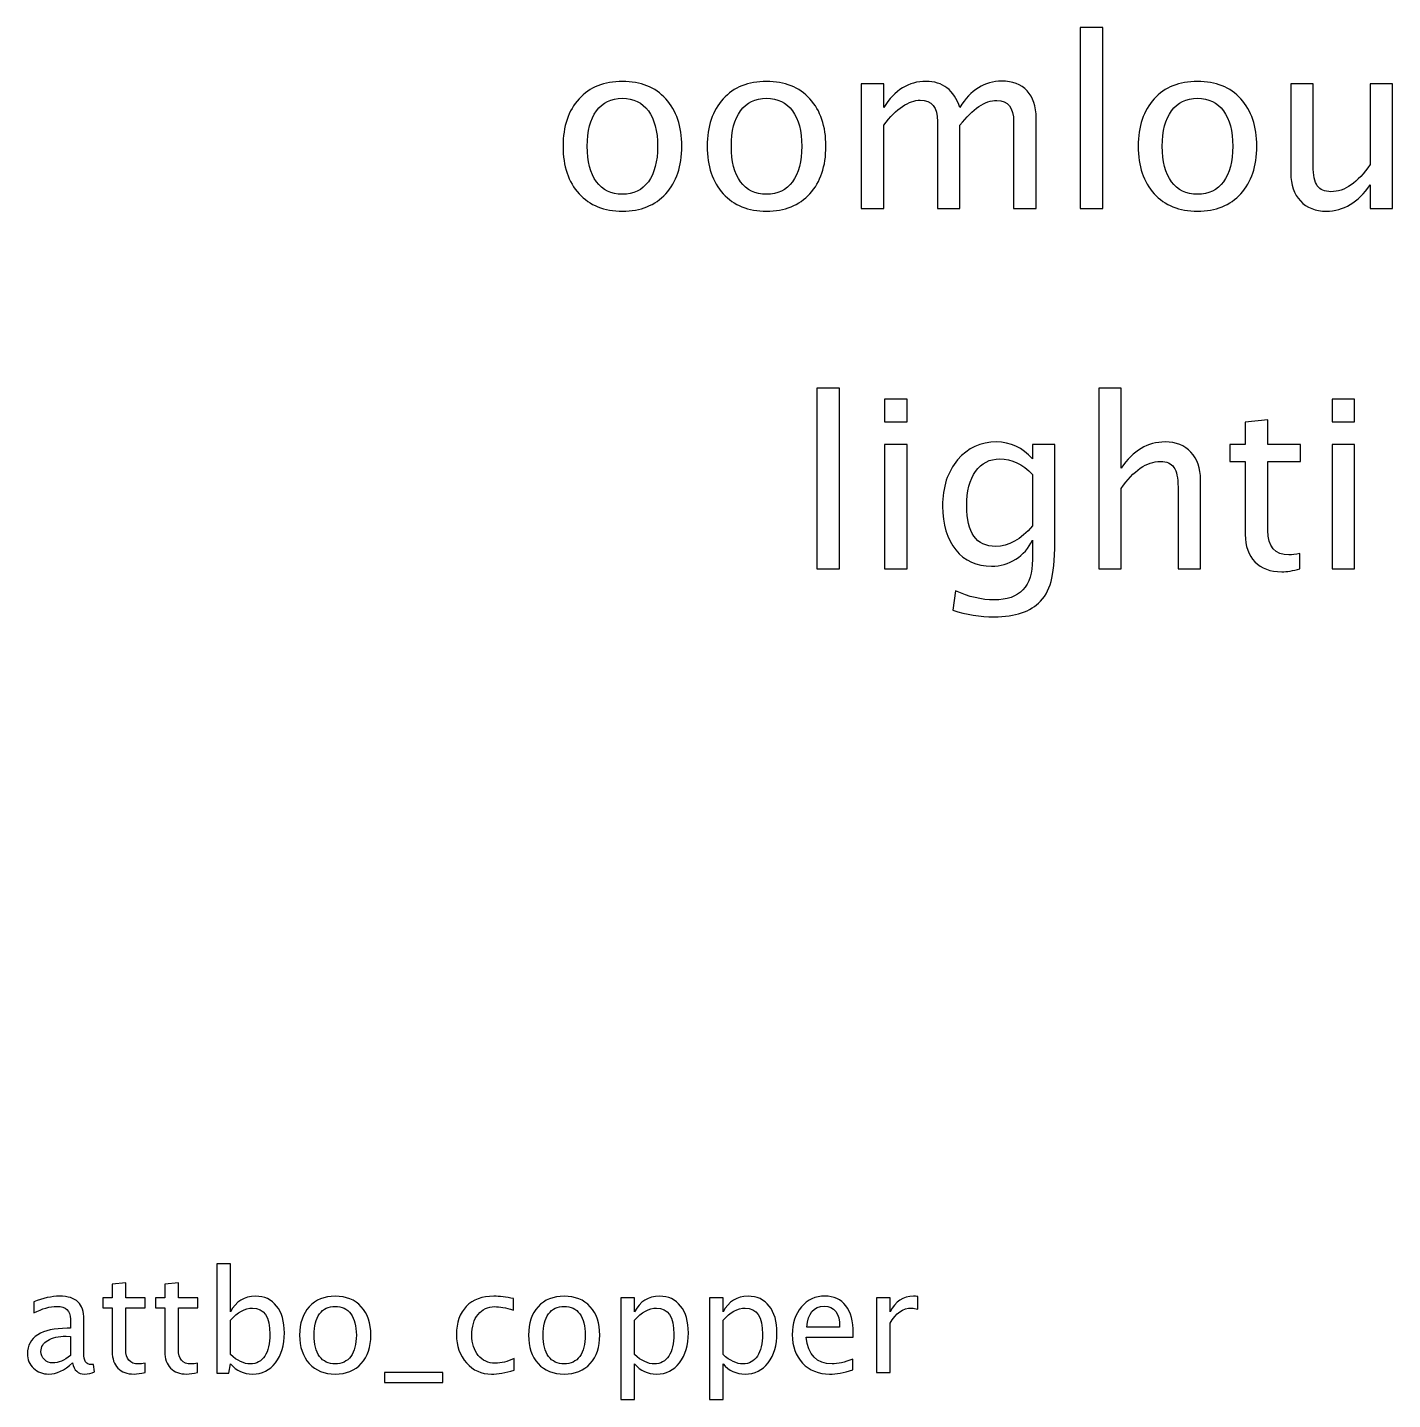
# Model space of a CAD drawing. Header units: centimetres. Extents: x -44 to 28.8, y -28.8 to 43.3.
# Drawn here: x -26.4 to -14.08, y 30.93 to 43.3 of the extents above; entities that cross this region are included whole.
import ezdxf

# ---------------------------------------------------------------- set-up
doc = ezdxf.new("R2010")
doc.units = ezdxf.units.CM
doc.header["$MEASUREMENT"] = 0
doc.layers.add('Layer 1', color=7, linetype='Continuous')

msp = doc.modelspace()

# ---------------------------------------------------------------- linework, layer by layer
at = {"layer": 'Layer 1'}
for points, knots in [([(-16.89965, 41.67044), (-16.89965, 41.67044), (-16.89965, 43.30239), (-16.89965, 43.30239), (-16.89965, 43.30239), (-16.89965, 43.30239), (-16.69645, 43.30239), (-16.69645, 43.30239), (-16.69645, 43.30239), (-16.69645, 43.30239), (-16.69645, 41.67044), (-16.69645, 41.67044), (-16.69645, 41.67044), (-16.69645, 41.67044), (-16.89965, 41.67044), (-16.89965, 41.67044)], [0, 0, 0, 0, 0.2, 0.2, 0.2, 0.2, 0.4, 0.4, 0.4, 0.4, 0.6, 0.6, 0.6, 0.6, 1, 1, 1, 1]), ([(-21.02997, 41.64504), (-21.19472, 41.64504), (-21.32525, 41.6976), (-21.4212, 41.80273), (-21.4212, 41.80273), (-21.51751, 41.90786), (-21.56549, 42.05074), (-21.56549, 42.231), (-21.56549, 42.231), (-21.56549, 42.41092), (-21.51751, 42.55344), (-21.4212, 42.65822), (-21.4212, 42.65822), (-21.32525, 42.76299), (-21.19472, 42.81556), (-21.02997, 42.81556), (-21.02997, 42.81556), (-20.86522, 42.81556), (-20.7347, 42.76299), (-20.63874, 42.65822), (-20.63874, 42.65822), (-20.54243, 42.55344), (-20.49445, 42.41092), (-20.49445, 42.231), (-20.49445, 42.231), (-20.49445, 42.05074), (-20.54243, 41.90786), (-20.63874, 41.80273), (-20.63874, 41.80273), (-20.7347, 41.6976), (-20.86522, 41.64504), (-21.02997, 41.64504)], [0, 0, 0, 0, 0.11111111, 0.11111111, 0.11111111, 0.11111111, 0.22222222, 0.22222222, 0.22222222, 0.22222222, 0.33333333, 0.33333333, 0.33333333, 0.33333333, 0.44444444, 0.44444444, 0.44444444, 0.44444444, 0.55555556, 0.55555556, 0.55555556, 0.55555556, 0.66666667, 0.66666667, 0.66666667, 0.66666667, 0.77777778, 0.77777778, 0.77777778, 0.77777778, 1, 1, 1, 1]), ([(-19.72963, 41.64504), (-19.89438, 41.64504), (-20.02491, 41.6976), (-20.12086, 41.80273), (-20.12086, 41.80273), (-20.21717, 41.90786), (-20.26515, 42.05074), (-20.26515, 42.231), (-20.26515, 42.231), (-20.26515, 42.41092), (-20.21717, 42.55344), (-20.12086, 42.65822), (-20.12086, 42.65822), (-20.02491, 42.76299), (-19.89438, 42.81556), (-19.72963, 42.81556), (-19.72963, 42.81556), (-19.56488, 42.81556), (-19.43436, 42.76299), (-19.3384, 42.65822), (-19.3384, 42.65822), (-19.24209, 42.55344), (-19.19411, 42.41092), (-19.19411, 42.231), (-19.19411, 42.231), (-19.19411, 42.05074), (-19.24209, 41.90786), (-19.3384, 41.80273), (-19.3384, 41.80273), (-19.43436, 41.6976), (-19.56488, 41.64504), (-19.72963, 41.64504)], [0, 0, 0, 0, 0.11111111, 0.11111111, 0.11111111, 0.11111111, 0.22222222, 0.22222222, 0.22222222, 0.22222222, 0.33333333, 0.33333333, 0.33333333, 0.33333333, 0.44444444, 0.44444444, 0.44444444, 0.44444444, 0.55555556, 0.55555556, 0.55555556, 0.55555556, 0.66666667, 0.66666667, 0.66666667, 0.66666667, 0.77777778, 0.77777778, 0.77777778, 0.77777778, 1, 1, 1, 1]), ([(-18.87591, 41.67044), (-18.87591, 41.67044), (-18.87591, 42.79228), (-18.87591, 42.79228), (-18.87591, 42.79228), (-18.87591, 42.79228), (-18.67271, 42.79228), (-18.67271, 42.79228), (-18.67271, 42.79228), (-18.67271, 42.79228), (-18.67271, 42.58026), (-18.67271, 42.58026), (-18.67271, 42.58026), (-18.57358, 42.73724), (-18.44658, 42.81556), (-18.291, 42.81556), (-18.291, 42.81556), (-18.14107, 42.81556), (-18.03912, 42.73724), (-17.98479, 42.58026), (-17.98479, 42.58026), (-17.88848, 42.73865), (-17.76289, 42.81768), (-17.60873, 42.81768), (-17.60873, 42.81768), (-17.5103, 42.81768), (-17.43375, 42.78875), (-17.37907, 42.73054), (-17.37907, 42.73054), (-17.32439, 42.67233), (-17.29687, 42.59084), (-17.29687, 42.48606), (-17.29687, 42.48606), (-17.29687, 42.48606), (-17.29687, 41.67044), (-17.29687, 41.67044), (-17.29687, 41.67044), (-17.29687, 41.67044), (-17.50007, 41.67044), (-17.50007, 41.67044), (-17.50007, 41.67044), (-17.50007, 41.67044), (-17.50007, 42.45255), (-17.50007, 42.45255), (-17.50007, 42.45255), (-17.50007, 42.58026), (-17.55087, 42.64411), (-17.65247, 42.64411), (-17.65247, 42.64411), (-17.75796, 42.64411), (-17.86873, 42.56967), (-17.98479, 42.42045), (-17.98479, 42.42045), (-17.98479, 42.42045), (-17.98479, 41.67044), (-17.98479, 41.67044), (-17.98479, 41.67044), (-17.98479, 41.67044), (-18.18799, 41.67044), (-18.18799, 41.67044), (-18.18799, 41.67044), (-18.18799, 41.67044), (-18.18799, 42.45326), (-18.18799, 42.45326), (-18.18799, 42.45326), (-18.18799, 42.58202), (-18.2395, 42.64622), (-18.34286, 42.64622), (-18.34286, 42.64622), (-18.44552, 42.64622), (-18.55559, 42.57144), (-18.67271, 42.42151), (-18.67271, 42.42151), (-18.67271, 42.42151), (-18.67271, 41.67044), (-18.67271, 41.67044), (-18.67271, 41.67044), (-18.67271, 41.67044), (-18.87591, 41.67044), (-18.87591, 41.67044)], [0, 0, 0, 0, 0.04761905, 0.04761905, 0.04761905, 0.04761905, 0.0952381, 0.0952381, 0.0952381, 0.0952381, 0.14285714, 0.14285714, 0.14285714, 0.14285714, 0.19047619, 0.19047619, 0.19047619, 0.19047619, 0.23809524, 0.23809524, 0.23809524, 0.23809524, 0.28571429, 0.28571429, 0.28571429, 0.28571429, 0.33333333, 0.33333333, 0.33333333, 0.33333333, 0.38095238, 0.38095238, 0.38095238, 0.38095238, 0.42857143, 0.42857143, 0.42857143, 0.42857143, 0.47619048, 0.47619048, 0.47619048, 0.47619048, 0.52380952, 0.52380952, 0.52380952, 0.52380952, 0.57142857, 0.57142857, 0.57142857, 0.57142857, 0.61904762, 0.61904762, 0.61904762, 0.61904762, 0.66666667, 0.66666667, 0.66666667, 0.66666667, 0.71428571, 0.71428571, 0.71428571, 0.71428571, 0.76190476, 0.76190476, 0.76190476, 0.76190476, 0.80952381, 0.80952381, 0.80952381, 0.80952381, 0.85714286, 0.85714286, 0.85714286, 0.85714286, 0.9047619, 0.9047619, 0.9047619, 0.9047619, 1, 1, 1, 1]), ([(-15.84131, 41.64504), (-16.00606, 41.64504), (-16.13659, 41.6976), (-16.23254, 41.80273), (-16.23254, 41.80273), (-16.32885, 41.90786), (-16.37683, 42.05074), (-16.37683, 42.231), (-16.37683, 42.231), (-16.37683, 42.41092), (-16.32885, 42.55344), (-16.23254, 42.65822), (-16.23254, 42.65822), (-16.13659, 42.76299), (-16.00606, 42.81556), (-15.84131, 42.81556), (-15.84131, 42.81556), (-15.67656, 42.81556), (-15.54604, 42.76299), (-15.45008, 42.65822), (-15.45008, 42.65822), (-15.35377, 42.55344), (-15.30579, 42.41092), (-15.30579, 42.231), (-15.30579, 42.231), (-15.30579, 42.05074), (-15.35377, 41.90786), (-15.45008, 41.80273), (-15.45008, 41.80273), (-15.54604, 41.6976), (-15.67656, 41.64504), (-15.84131, 41.64504)], [0, 0, 0, 0, 0.11111111, 0.11111111, 0.11111111, 0.11111111, 0.22222222, 0.22222222, 0.22222222, 0.22222222, 0.33333333, 0.33333333, 0.33333333, 0.33333333, 0.44444444, 0.44444444, 0.44444444, 0.44444444, 0.55555556, 0.55555556, 0.55555556, 0.55555556, 0.66666667, 0.66666667, 0.66666667, 0.66666667, 0.77777778, 0.77777778, 0.77777778, 0.77777778, 1, 1, 1, 1]), ([(-14.28486, 41.67044), (-14.28486, 41.67044), (-14.28486, 41.8814), (-14.28486, 41.8814), (-14.28486, 41.8814), (-14.39316, 41.72371), (-14.52474, 41.64504), (-14.67926, 41.64504), (-14.67926, 41.64504), (-14.77733, 41.64504), (-14.8553, 41.67573), (-14.91315, 41.73747), (-14.91315, 41.73747), (-14.97136, 41.7992), (-15.00029, 41.88211), (-15.00029, 41.98688), (-15.00029, 41.98688), (-15.00029, 41.98688), (-15.00029, 42.79228), (-15.00029, 42.79228), (-15.00029, 42.79228), (-15.00029, 42.79228), (-14.79709, 42.79228), (-14.79709, 42.79228), (-14.79709, 42.79228), (-14.79709, 42.79228), (-14.79709, 42.0532), (-14.79709, 42.0532), (-14.79709, 42.0532), (-14.79709, 41.96889), (-14.78474, 41.90927), (-14.7604, 41.87399), (-14.7604, 41.87399), (-14.73571, 41.83836), (-14.69478, 41.82072), (-14.63728, 41.82072), (-14.63728, 41.82072), (-14.5131, 41.82072), (-14.39527, 41.90222), (-14.28486, 42.06555), (-14.28486, 42.06555), (-14.28486, 42.06555), (-14.28486, 42.79228), (-14.28486, 42.79228), (-14.28486, 42.79228), (-14.28486, 42.79228), (-14.08165, 42.79228), (-14.08165, 42.79228), (-14.08165, 42.79228), (-14.08165, 42.79228), (-14.08165, 41.67044), (-14.08165, 41.67044), (-14.08165, 41.67044), (-14.08165, 41.67044), (-14.28486, 41.67044), (-14.28486, 41.67044)], [0, 0, 0, 0, 0.06666667, 0.06666667, 0.06666667, 0.06666667, 0.13333333, 0.13333333, 0.13333333, 0.13333333, 0.2, 0.2, 0.2, 0.2, 0.26666667, 0.26666667, 0.26666667, 0.26666667, 0.33333333, 0.33333333, 0.33333333, 0.33333333, 0.4, 0.4, 0.4, 0.4, 0.46666667, 0.46666667, 0.46666667, 0.46666667, 0.53333333, 0.53333333, 0.53333333, 0.53333333, 0.6, 0.6, 0.6, 0.6, 0.66666667, 0.66666667, 0.66666667, 0.66666667, 0.73333333, 0.73333333, 0.73333333, 0.73333333, 0.8, 0.8, 0.8, 0.8, 0.86666667, 0.86666667, 0.86666667, 0.86666667, 1, 1, 1, 1]), ([(-21.03033, 41.79744), (-20.92978, 41.79744), (-20.85147, 41.83519), (-20.79573, 41.91103), (-20.79573, 41.91103), (-20.74034, 41.98653), (-20.71247, 42.09342), (-20.71247, 42.231), (-20.71247, 42.231), (-20.71247, 42.36824), (-20.74034, 42.47477), (-20.79573, 42.55027), (-20.79573, 42.55027), (-20.85147, 42.62541), (-20.92978, 42.66316), (-21.03033, 42.66316), (-21.03033, 42.66316), (-21.13122, 42.66316), (-21.20954, 42.62541), (-21.26457, 42.55027), (-21.26457, 42.55027), (-21.31996, 42.47477), (-21.34747, 42.36824), (-21.34747, 42.231), (-21.34747, 42.231), (-21.34747, 42.09342), (-21.31996, 41.98653), (-21.26457, 41.91103), (-21.26457, 41.91103), (-21.20954, 41.83519), (-21.13122, 41.79744), (-21.03033, 41.79744)], [0, 0, 0, 0, 0.11111111, 0.11111111, 0.11111111, 0.11111111, 0.22222222, 0.22222222, 0.22222222, 0.22222222, 0.33333333, 0.33333333, 0.33333333, 0.33333333, 0.44444444, 0.44444444, 0.44444444, 0.44444444, 0.55555556, 0.55555556, 0.55555556, 0.55555556, 0.66666667, 0.66666667, 0.66666667, 0.66666667, 0.77777778, 0.77777778, 0.77777778, 0.77777778, 1, 1, 1, 1]), ([(-19.72999, 41.79744), (-19.62944, 41.79744), (-19.55113, 41.83519), (-19.49539, 41.91103), (-19.49539, 41.91103), (-19.44, 41.98653), (-19.41213, 42.09342), (-19.41213, 42.231), (-19.41213, 42.231), (-19.41213, 42.36824), (-19.44, 42.47477), (-19.49539, 42.55027), (-19.49539, 42.55027), (-19.55113, 42.62541), (-19.62944, 42.66316), (-19.72999, 42.66316), (-19.72999, 42.66316), (-19.83088, 42.66316), (-19.9092, 42.62541), (-19.96423, 42.55027), (-19.96423, 42.55027), (-20.01962, 42.47477), (-20.04713, 42.36824), (-20.04713, 42.231), (-20.04713, 42.231), (-20.04713, 42.09342), (-20.01962, 41.98653), (-19.96423, 41.91103), (-19.96423, 41.91103), (-19.9092, 41.83519), (-19.83088, 41.79744), (-19.72999, 41.79744)], [0, 0, 0, 0, 0.11111111, 0.11111111, 0.11111111, 0.11111111, 0.22222222, 0.22222222, 0.22222222, 0.22222222, 0.33333333, 0.33333333, 0.33333333, 0.33333333, 0.44444444, 0.44444444, 0.44444444, 0.44444444, 0.55555556, 0.55555556, 0.55555556, 0.55555556, 0.66666667, 0.66666667, 0.66666667, 0.66666667, 0.77777778, 0.77777778, 0.77777778, 0.77777778, 1, 1, 1, 1]), ([(-15.84167, 41.79744), (-15.74112, 41.79744), (-15.66281, 41.83519), (-15.60707, 41.91103), (-15.60707, 41.91103), (-15.55168, 41.98653), (-15.52381, 42.09342), (-15.52381, 42.231), (-15.52381, 42.231), (-15.52381, 42.36824), (-15.55168, 42.47477), (-15.60707, 42.55027), (-15.60707, 42.55027), (-15.66281, 42.62541), (-15.74112, 42.66316), (-15.84167, 42.66316), (-15.84167, 42.66316), (-15.94256, 42.66316), (-16.02088, 42.62541), (-16.07591, 42.55027), (-16.07591, 42.55027), (-16.1313, 42.47477), (-16.15881, 42.36824), (-16.15881, 42.231), (-16.15881, 42.231), (-16.15881, 42.09342), (-16.1313, 41.98653), (-16.07591, 41.91103), (-16.07591, 41.91103), (-16.02088, 41.83519), (-15.94256, 41.79744), (-15.84167, 41.79744)], [0, 0, 0, 0, 0.11111111, 0.11111111, 0.11111111, 0.11111111, 0.22222222, 0.22222222, 0.22222222, 0.22222222, 0.33333333, 0.33333333, 0.33333333, 0.33333333, 0.44444444, 0.44444444, 0.44444444, 0.44444444, 0.55555556, 0.55555556, 0.55555556, 0.55555556, 0.66666667, 0.66666667, 0.66666667, 0.66666667, 0.77777778, 0.77777778, 0.77777778, 0.77777778, 1, 1, 1, 1]), ([(-19.27595, 38.41783), (-19.27595, 38.41783), (-19.27595, 40.04978), (-19.27595, 40.04978), (-19.27595, 40.04978), (-19.27595, 40.04978), (-19.07275, 40.04978), (-19.07275, 40.04978), (-19.07275, 40.04978), (-19.07275, 40.04978), (-19.07275, 38.41783), (-19.07275, 38.41783), (-19.07275, 38.41783), (-19.07275, 38.41783), (-19.27595, 38.41783), (-19.27595, 38.41783)], [0, 0, 0, 0, 0.2, 0.2, 0.2, 0.2, 0.4, 0.4, 0.4, 0.4, 0.6, 0.6, 0.6, 0.6, 1, 1, 1, 1]), ([(-16.73277, 38.41783), (-16.73277, 38.41783), (-16.73277, 40.04978), (-16.73277, 40.04978), (-16.73277, 40.04978), (-16.73277, 40.04978), (-16.52957, 40.04978), (-16.52957, 40.04978), (-16.52957, 40.04978), (-16.52957, 40.04978), (-16.52957, 39.32765), (-16.52957, 39.32765), (-16.52957, 39.32765), (-16.42197, 39.48463), (-16.29003, 39.56295), (-16.1341, 39.56295), (-16.1341, 39.56295), (-16.03603, 39.56295), (-15.95807, 39.53226), (-15.90057, 39.47052), (-15.90057, 39.47052), (-15.84306, 39.40914), (-15.81413, 39.32623), (-15.81413, 39.22252), (-15.81413, 39.22252), (-15.81413, 39.22252), (-15.81413, 38.41783), (-15.81413, 38.41783), (-15.81413, 38.41783), (-15.81413, 38.41783), (-16.01734, 38.41783), (-16.01734, 38.41783), (-16.01734, 38.41783), (-16.01734, 38.41783), (-16.01734, 39.1562), (-16.01734, 39.1562), (-16.01734, 39.1562), (-16.01734, 39.23945), (-16.02968, 39.29872), (-16.05402, 39.334), (-16.05402, 39.334), (-16.07872, 39.36963), (-16.11929, 39.38726), (-16.17609, 39.38726), (-16.17609, 39.38726), (-16.30097, 39.38726), (-16.4188, 39.30577), (-16.52957, 39.14279), (-16.52957, 39.14279), (-16.52957, 39.14279), (-16.52957, 38.41783), (-16.52957, 38.41783), (-16.52957, 38.41783), (-16.52957, 38.41783), (-16.73277, 38.41783), (-16.73277, 38.41783)], [0, 0, 0, 0, 0.06666667, 0.06666667, 0.06666667, 0.06666667, 0.13333333, 0.13333333, 0.13333333, 0.13333333, 0.2, 0.2, 0.2, 0.2, 0.26666667, 0.26666667, 0.26666667, 0.26666667, 0.33333333, 0.33333333, 0.33333333, 0.33333333, 0.4, 0.4, 0.4, 0.4, 0.46666667, 0.46666667, 0.46666667, 0.46666667, 0.53333333, 0.53333333, 0.53333333, 0.53333333, 0.6, 0.6, 0.6, 0.6, 0.66666667, 0.66666667, 0.66666667, 0.66666667, 0.73333333, 0.73333333, 0.73333333, 0.73333333, 0.8, 0.8, 0.8, 0.8, 0.86666667, 0.86666667, 0.86666667, 0.86666667, 1, 1, 1, 1]), ([(-18.66423, 39.74498), (-18.66423, 39.74498), (-18.66423, 39.94818), (-18.66423, 39.94818), (-18.66423, 39.94818), (-18.66423, 39.94818), (-18.46103, 39.94818), (-18.46103, 39.94818), (-18.46103, 39.94818), (-18.46103, 39.94818), (-18.46103, 39.74498), (-18.46103, 39.74498), (-18.46103, 39.74498), (-18.46103, 39.74498), (-18.66423, 39.74498), (-18.66423, 39.74498)], [0, 0, 0, 0, 0.2, 0.2, 0.2, 0.2, 0.4, 0.4, 0.4, 0.4, 0.6, 0.6, 0.6, 0.6, 1, 1, 1, 1]), ([(-14.62739, 39.74498), (-14.62739, 39.74498), (-14.62739, 39.94818), (-14.62739, 39.94818), (-14.62739, 39.94818), (-14.62739, 39.94818), (-14.42419, 39.94818), (-14.42419, 39.94818), (-14.42419, 39.94818), (-14.42419, 39.94818), (-14.42419, 39.74498), (-14.42419, 39.74498), (-14.42419, 39.74498), (-14.42419, 39.74498), (-14.62739, 39.74498), (-14.62739, 39.74498)], [0, 0, 0, 0, 0.2, 0.2, 0.2, 0.2, 0.4, 0.4, 0.4, 0.4, 0.6, 0.6, 0.6, 0.6, 1, 1, 1, 1]), ([(-14.91737, 38.41818), (-14.98016, 38.4009), (-15.03484, 38.39243), (-15.08106, 38.39243), (-15.08106, 38.39243), (-15.18477, 38.39243), (-15.26556, 38.42206), (-15.32342, 38.48133), (-15.32342, 38.48133), (-15.38163, 38.5406), (-15.41055, 38.62279), (-15.41055, 38.72827), (-15.41055, 38.72827), (-15.41055, 38.72827), (-15.41055, 39.38726), (-15.41055, 39.38726), (-15.41055, 39.38726), (-15.41055, 39.38726), (-15.55096, 39.38726), (-15.55096, 39.38726), (-15.55096, 39.38726), (-15.55096, 39.38726), (-15.55096, 39.53967), (-15.55096, 39.53967), (-15.55096, 39.53967), (-15.55096, 39.53967), (-15.41055, 39.53967), (-15.41055, 39.53967), (-15.41055, 39.53967), (-15.41055, 39.53967), (-15.41055, 39.74251), (-15.41055, 39.74251), (-15.41055, 39.74251), (-15.41055, 39.74251), (-15.20735, 39.76192), (-15.20735, 39.76192), (-15.20735, 39.76192), (-15.20735, 39.76192), (-15.20735, 39.53967), (-15.20735, 39.53967), (-15.20735, 39.53967), (-15.20735, 39.53967), (-14.91314, 39.53967), (-14.91314, 39.53967), (-14.91314, 39.53967), (-14.91314, 39.53967), (-14.91314, 39.38726), (-14.91314, 39.38726), (-14.91314, 39.38726), (-14.91314, 39.38726), (-15.20735, 39.38726), (-15.20735, 39.38726), (-15.20735, 39.38726), (-15.20735, 39.38726), (-15.20735, 38.76496), (-15.20735, 38.76496), (-15.20735, 38.76496), (-15.20735, 38.61821), (-15.1435, 38.54483), (-15.01615, 38.54483), (-15.01615, 38.54483), (-14.98898, 38.54483), (-14.95617, 38.54942), (-14.91737, 38.55824), (-14.91737, 38.55824), (-14.91737, 38.55824), (-14.91737, 38.41818), (-14.91737, 38.41818)], [0, 0, 0, 0, 0.05555556, 0.05555556, 0.05555556, 0.05555556, 0.11111111, 0.11111111, 0.11111111, 0.11111111, 0.16666667, 0.16666667, 0.16666667, 0.16666667, 0.22222222, 0.22222222, 0.22222222, 0.22222222, 0.27777778, 0.27777778, 0.27777778, 0.27777778, 0.33333333, 0.33333333, 0.33333333, 0.33333333, 0.38888889, 0.38888889, 0.38888889, 0.38888889, 0.44444444, 0.44444444, 0.44444444, 0.44444444, 0.5, 0.5, 0.5, 0.5, 0.55555556, 0.55555556, 0.55555556, 0.55555556, 0.61111111, 0.61111111, 0.61111111, 0.61111111, 0.66666667, 0.66666667, 0.66666667, 0.66666667, 0.72222222, 0.72222222, 0.72222222, 0.72222222, 0.77777778, 0.77777778, 0.77777778, 0.77777778, 0.83333333, 0.83333333, 0.83333333, 0.83333333, 0.88888889, 0.88888889, 0.88888889, 0.88888889, 1, 1, 1, 1]), ([(-18.66423, 38.41783), (-18.66423, 38.41783), (-18.66423, 39.53967), (-18.66423, 39.53967), (-18.66423, 39.53967), (-18.66423, 39.53967), (-18.46103, 39.53967), (-18.46103, 39.53967), (-18.46103, 39.53967), (-18.46103, 39.53967), (-18.46103, 38.41783), (-18.46103, 38.41783), (-18.46103, 38.41783), (-18.46103, 38.41783), (-18.66423, 38.41783), (-18.66423, 38.41783)], [0, 0, 0, 0, 0.2, 0.2, 0.2, 0.2, 0.4, 0.4, 0.4, 0.4, 0.6, 0.6, 0.6, 0.6, 1, 1, 1, 1]), ([(-18.04828, 38.0453), (-18.04828, 38.0453), (-18.02429, 38.22098), (-18.02429, 38.22098), (-18.02429, 38.22098), (-17.90646, 38.16595), (-17.78969, 38.13843), (-17.67433, 38.13843), (-17.67433, 38.13843), (-17.44538, 38.13843), (-17.33073, 38.25979), (-17.33073, 38.50214), (-17.33073, 38.50214), (-17.33073, 38.50214), (-17.33073, 38.67853), (-17.33073, 38.67853), (-17.33073, 38.67853), (-17.366, 38.6041), (-17.4161, 38.54659), (-17.48136, 38.50532), (-17.48136, 38.50532), (-17.54663, 38.46404), (-17.6193, 38.44323), (-17.69938, 38.44323), (-17.69938, 38.44323), (-17.8352, 38.44323), (-17.9428, 38.49191), (-18.02217, 38.58928), (-18.02217, 38.58928), (-18.10155, 38.68665), (-18.14141, 38.81859), (-18.14141, 38.9851), (-18.14141, 38.9851), (-18.14141, 39.15549), (-18.09625, 39.29448), (-18.00594, 39.40208), (-18.00594, 39.40208), (-17.91528, 39.50933), (-17.79851, 39.56295), (-17.65493, 39.56295), (-17.65493, 39.56295), (-17.52934, 39.56295), (-17.42104, 39.51215), (-17.33073, 39.4102), (-17.33073, 39.4102), (-17.33073, 39.4102), (-17.33073, 39.53967), (-17.33073, 39.53967), (-17.33073, 39.53967), (-17.33073, 39.53967), (-17.12752, 39.53967), (-17.12752, 39.53967), (-17.12752, 39.53967), (-17.12752, 39.53967), (-17.12752, 38.72404), (-17.12752, 38.72404), (-17.12752, 38.72404), (-17.12752, 38.54871), (-17.1367, 38.41889), (-17.15504, 38.33457), (-17.15504, 38.33457), (-17.17303, 38.25026), (-17.20761, 38.18112), (-17.2577, 38.12749), (-17.2577, 38.12749), (-17.3466, 38.0333), (-17.48559, 37.98603), (-17.67433, 37.98603), (-17.67433, 37.98603), (-17.8038, 37.98603), (-17.92833, 38.00578), (-18.04828, 38.0453)], [0, 0, 0, 0, 0.05263158, 0.05263158, 0.05263158, 0.05263158, 0.10526316, 0.10526316, 0.10526316, 0.10526316, 0.15789474, 0.15789474, 0.15789474, 0.15789474, 0.21052632, 0.21052632, 0.21052632, 0.21052632, 0.26315789, 0.26315789, 0.26315789, 0.26315789, 0.31578947, 0.31578947, 0.31578947, 0.31578947, 0.36842105, 0.36842105, 0.36842105, 0.36842105, 0.42105263, 0.42105263, 0.42105263, 0.42105263, 0.47368421, 0.47368421, 0.47368421, 0.47368421, 0.52631579, 0.52631579, 0.52631579, 0.52631579, 0.57894737, 0.57894737, 0.57894737, 0.57894737, 0.63157895, 0.63157895, 0.63157895, 0.63157895, 0.68421053, 0.68421053, 0.68421053, 0.68421053, 0.73684211, 0.73684211, 0.73684211, 0.73684211, 0.78947368, 0.78947368, 0.78947368, 0.78947368, 0.84210526, 0.84210526, 0.84210526, 0.84210526, 0.89473684, 0.89473684, 0.89473684, 0.89473684, 1, 1, 1, 1]), ([(-14.62739, 38.41783), (-14.62739, 38.41783), (-14.62739, 39.53967), (-14.62739, 39.53967), (-14.62739, 39.53967), (-14.62739, 39.53967), (-14.42419, 39.53967), (-14.42419, 39.53967), (-14.42419, 39.53967), (-14.42419, 39.53967), (-14.42419, 38.41783), (-14.42419, 38.41783), (-14.42419, 38.41783), (-14.42419, 38.41783), (-14.62739, 38.41783), (-14.62739, 38.41783)], [0, 0, 0, 0, 0.2, 0.2, 0.2, 0.2, 0.4, 0.4, 0.4, 0.4, 0.6, 0.6, 0.6, 0.6, 1, 1, 1, 1]), ([(-17.33073, 38.80589), (-17.33073, 38.80589), (-17.33073, 39.2712), (-17.33073, 39.2712), (-17.33073, 39.2712), (-17.42033, 39.36398), (-17.51805, 39.41055), (-17.62353, 39.41055), (-17.62353, 39.41055), (-17.71737, 39.41055), (-17.79075, 39.37315), (-17.84366, 39.29801), (-17.84366, 39.29801), (-17.89693, 39.22322), (-17.92339, 39.11915), (-17.92339, 38.98651), (-17.92339, 38.98651), (-17.92339, 38.74274), (-17.83696, 38.62103), (-17.66375, 38.62103), (-17.66375, 38.62103), (-17.54592, 38.62103), (-17.43479, 38.68277), (-17.33073, 38.80589)], [0, 0, 0, 0, 0.14285714, 0.14285714, 0.14285714, 0.14285714, 0.28571429, 0.28571429, 0.28571429, 0.28571429, 0.42857143, 0.42857143, 0.42857143, 0.42857143, 0.57142857, 0.57142857, 0.57142857, 0.57142857, 0.71428571, 0.71428571, 0.71428571, 0.71428571, 1, 1, 1, 1]), ([(-24.68821, 31.16282), (-24.68821, 31.16282), (-24.68821, 32.14961), (-24.68821, 32.14961), (-24.68821, 32.14961), (-24.68821, 32.14961), (-24.56629, 32.14961), (-24.56629, 32.14961), (-24.56629, 32.14961), (-24.56629, 32.14961), (-24.56629, 31.71633), (-24.56629, 31.71633), (-24.56629, 31.71633), (-24.51634, 31.81052), (-24.44119, 31.85751), (-24.34108, 31.85751), (-24.34108, 31.85751), (-24.26001, 31.85751), (-24.1963, 31.82809), (-24.14973, 31.76903), (-24.14973, 31.76903), (-24.10316, 31.70998), (-24.07988, 31.62933), (-24.07988, 31.5271), (-24.07988, 31.5271), (-24.07988, 31.41576), (-24.10634, 31.3258), (-24.15904, 31.25765), (-24.15904, 31.25765), (-24.21175, 31.18928), (-24.28117, 31.1552), (-24.36711, 31.1552), (-24.36711, 31.1552), (-24.44691, 31.1552), (-24.51337, 31.18568), (-24.56629, 31.24685), (-24.56629, 31.24685), (-24.56629, 31.24685), (-24.58111, 31.16282), (-24.58111, 31.16282), (-24.58111, 31.16282), (-24.58111, 31.16282), (-24.68821, 31.16282), (-24.68821, 31.16282)], [0, 0, 0, 0, 0.08333333, 0.08333333, 0.08333333, 0.08333333, 0.16666667, 0.16666667, 0.16666667, 0.16666667, 0.25, 0.25, 0.25, 0.25, 0.33333333, 0.33333333, 0.33333333, 0.33333333, 0.41666667, 0.41666667, 0.41666667, 0.41666667, 0.5, 0.5, 0.5, 0.5, 0.58333333, 0.58333333, 0.58333333, 0.58333333, 0.66666667, 0.66666667, 0.66666667, 0.66666667, 0.75, 0.75, 0.75, 0.75, 0.83333333, 0.83333333, 0.83333333, 0.83333333, 1, 1, 1, 1]), ([(-25.33718, 31.17065), (-25.37486, 31.16028), (-25.40766, 31.1552), (-25.43539, 31.1552), (-25.43539, 31.1552), (-25.49762, 31.1552), (-25.54609, 31.17298), (-25.58081, 31.20854), (-25.58081, 31.20854), (-25.61573, 31.2441), (-25.63309, 31.29342), (-25.63309, 31.35671), (-25.63309, 31.35671), (-25.63309, 31.35671), (-25.63309, 31.7521), (-25.63309, 31.7521), (-25.63309, 31.7521), (-25.63309, 31.7521), (-25.71733, 31.7521), (-25.71733, 31.7521), (-25.71733, 31.7521), (-25.71733, 31.7521), (-25.71733, 31.84354), (-25.71733, 31.84354), (-25.71733, 31.84354), (-25.71733, 31.84354), (-25.63309, 31.84354), (-25.63309, 31.84354), (-25.63309, 31.84354), (-25.63309, 31.84354), (-25.63309, 31.96525), (-25.63309, 31.96525), (-25.63309, 31.96525), (-25.63309, 31.96525), (-25.51117, 31.97689), (-25.51117, 31.97689), (-25.51117, 31.97689), (-25.51117, 31.97689), (-25.51117, 31.84354), (-25.51117, 31.84354), (-25.51117, 31.84354), (-25.51117, 31.84354), (-25.33464, 31.84354), (-25.33464, 31.84354), (-25.33464, 31.84354), (-25.33464, 31.84354), (-25.33464, 31.7521), (-25.33464, 31.7521), (-25.33464, 31.7521), (-25.33464, 31.7521), (-25.51117, 31.7521), (-25.51117, 31.7521), (-25.51117, 31.7521), (-25.51117, 31.7521), (-25.51117, 31.37872), (-25.51117, 31.37872), (-25.51117, 31.37872), (-25.51117, 31.29067), (-25.47286, 31.24664), (-25.39645, 31.24664), (-25.39645, 31.24664), (-25.38015, 31.24664), (-25.36046, 31.24939), (-25.33718, 31.25468), (-25.33718, 31.25468), (-25.33718, 31.25468), (-25.33718, 31.17065), (-25.33718, 31.17065)], [0, 0, 0, 0, 0.05555556, 0.05555556, 0.05555556, 0.05555556, 0.11111111, 0.11111111, 0.11111111, 0.11111111, 0.16666667, 0.16666667, 0.16666667, 0.16666667, 0.22222222, 0.22222222, 0.22222222, 0.22222222, 0.27777778, 0.27777778, 0.27777778, 0.27777778, 0.33333333, 0.33333333, 0.33333333, 0.33333333, 0.38888889, 0.38888889, 0.38888889, 0.38888889, 0.44444444, 0.44444444, 0.44444444, 0.44444444, 0.5, 0.5, 0.5, 0.5, 0.55555556, 0.55555556, 0.55555556, 0.55555556, 0.61111111, 0.61111111, 0.61111111, 0.61111111, 0.66666667, 0.66666667, 0.66666667, 0.66666667, 0.72222222, 0.72222222, 0.72222222, 0.72222222, 0.77777778, 0.77777778, 0.77777778, 0.77777778, 0.83333333, 0.83333333, 0.83333333, 0.83333333, 0.88888889, 0.88888889, 0.88888889, 0.88888889, 1, 1, 1, 1]), ([(-24.8622, 31.17065), (-24.89988, 31.16028), (-24.93268, 31.1552), (-24.96041, 31.1552), (-24.96041, 31.1552), (-25.02264, 31.1552), (-25.07111, 31.17298), (-25.10583, 31.20854), (-25.10583, 31.20854), (-25.14075, 31.2441), (-25.15811, 31.29342), (-25.15811, 31.35671), (-25.15811, 31.35671), (-25.15811, 31.35671), (-25.15811, 31.7521), (-25.15811, 31.7521), (-25.15811, 31.7521), (-25.15811, 31.7521), (-25.24235, 31.7521), (-25.24235, 31.7521), (-25.24235, 31.7521), (-25.24235, 31.7521), (-25.24235, 31.84354), (-25.24235, 31.84354), (-25.24235, 31.84354), (-25.24235, 31.84354), (-25.15811, 31.84354), (-25.15811, 31.84354), (-25.15811, 31.84354), (-25.15811, 31.84354), (-25.15811, 31.96525), (-25.15811, 31.96525), (-25.15811, 31.96525), (-25.15811, 31.96525), (-25.03619, 31.97689), (-25.03619, 31.97689), (-25.03619, 31.97689), (-25.03619, 31.97689), (-25.03619, 31.84354), (-25.03619, 31.84354), (-25.03619, 31.84354), (-25.03619, 31.84354), (-24.85966, 31.84354), (-24.85966, 31.84354), (-24.85966, 31.84354), (-24.85966, 31.84354), (-24.85966, 31.7521), (-24.85966, 31.7521), (-24.85966, 31.7521), (-24.85966, 31.7521), (-25.03619, 31.7521), (-25.03619, 31.7521), (-25.03619, 31.7521), (-25.03619, 31.7521), (-25.03619, 31.37872), (-25.03619, 31.37872), (-25.03619, 31.37872), (-25.03619, 31.29067), (-24.99788, 31.24664), (-24.92147, 31.24664), (-24.92147, 31.24664), (-24.90517, 31.24664), (-24.88548, 31.24939), (-24.8622, 31.25468), (-24.8622, 31.25468), (-24.8622, 31.25468), (-24.8622, 31.17065), (-24.8622, 31.17065)], [0, 0, 0, 0, 0.05555556, 0.05555556, 0.05555556, 0.05555556, 0.11111111, 0.11111111, 0.11111111, 0.11111111, 0.16666667, 0.16666667, 0.16666667, 0.16666667, 0.22222222, 0.22222222, 0.22222222, 0.22222222, 0.27777778, 0.27777778, 0.27777778, 0.27777778, 0.33333333, 0.33333333, 0.33333333, 0.33333333, 0.38888889, 0.38888889, 0.38888889, 0.38888889, 0.44444444, 0.44444444, 0.44444444, 0.44444444, 0.5, 0.5, 0.5, 0.5, 0.55555556, 0.55555556, 0.55555556, 0.55555556, 0.61111111, 0.61111111, 0.61111111, 0.61111111, 0.66666667, 0.66666667, 0.66666667, 0.66666667, 0.72222222, 0.72222222, 0.72222222, 0.72222222, 0.77777778, 0.77777778, 0.77777778, 0.77777778, 0.83333333, 0.83333333, 0.83333333, 0.83333333, 0.88888889, 0.88888889, 0.88888889, 0.88888889, 1, 1, 1, 1]), ([(-25.9925, 31.25617), (-26.06573, 31.18886), (-26.13622, 31.1552), (-26.20395, 31.1552), (-26.20395, 31.1552), (-26.25962, 31.1552), (-26.30598, 31.17256), (-26.34259, 31.20748), (-26.34259, 31.20748), (-26.37942, 31.24241), (-26.39784, 31.28643), (-26.39784, 31.33956), (-26.39784, 31.33956), (-26.39784, 31.41301), (-26.36694, 31.46953), (-26.30513, 31.5089), (-26.30513, 31.5089), (-26.24332, 31.54827), (-26.15463, 31.56795), (-26.03906, 31.56795), (-26.03906, 31.56795), (-26.03906, 31.56795), (-26.01049, 31.56795), (-26.01049, 31.56795), (-26.01049, 31.56795), (-26.01049, 31.56795), (-26.01049, 31.64902), (-26.01049, 31.64902), (-26.01049, 31.64902), (-26.01049, 31.72712), (-26.05113, 31.76607), (-26.13262, 31.76607), (-26.13262, 31.76607), (-26.1957, 31.76607), (-26.2647, 31.74617), (-26.33942, 31.70638), (-26.33942, 31.70638), (-26.33942, 31.70638), (-26.33942, 31.80671), (-26.33942, 31.80671), (-26.33942, 31.80671), (-26.25729, 31.84058), (-26.17982, 31.85751), (-26.10722, 31.85751), (-26.10722, 31.85751), (-26.0325, 31.85751), (-25.97726, 31.84058), (-25.94191, 31.8065), (-25.94191, 31.8065), (-25.90635, 31.77242), (-25.88857, 31.71993), (-25.88857, 31.64902), (-25.88857, 31.64902), (-25.88857, 31.64902), (-25.88857, 31.34485), (-25.88857, 31.34485), (-25.88857, 31.34485), (-25.88857, 31.27522), (-25.86719, 31.24029), (-25.82422, 31.24029), (-25.82422, 31.24029), (-25.81893, 31.24029), (-25.8111, 31.24114), (-25.80073, 31.24283), (-25.80073, 31.24283), (-25.80073, 31.24283), (-25.79205, 31.1751), (-25.79205, 31.1751), (-25.79205, 31.1751), (-25.81978, 31.16176), (-25.85026, 31.1552), (-25.8837, 31.1552), (-25.8837, 31.1552), (-25.94064, 31.1552), (-25.97683, 31.18886), (-25.9925, 31.25617)], [0, 0, 0, 0, 0.05, 0.05, 0.05, 0.05, 0.1, 0.1, 0.1, 0.1, 0.15, 0.15, 0.15, 0.15, 0.2, 0.2, 0.2, 0.2, 0.25, 0.25, 0.25, 0.25, 0.3, 0.3, 0.3, 0.3, 0.35, 0.35, 0.35, 0.35, 0.4, 0.4, 0.4, 0.4, 0.45, 0.45, 0.45, 0.45, 0.5, 0.5, 0.5, 0.5, 0.55, 0.55, 0.55, 0.55, 0.6, 0.6, 0.6, 0.6, 0.65, 0.65, 0.65, 0.65, 0.7, 0.7, 0.7, 0.7, 0.75, 0.75, 0.75, 0.75, 0.8, 0.8, 0.8, 0.8, 0.85, 0.85, 0.85, 0.85, 0.9, 0.9, 0.9, 0.9, 1, 1, 1, 1]), ([(-23.62099, 31.1552), (-23.71984, 31.1552), (-23.79815, 31.18674), (-23.85573, 31.24982), (-23.85573, 31.24982), (-23.91351, 31.31289), (-23.9423, 31.39862), (-23.9423, 31.50678), (-23.9423, 31.50678), (-23.9423, 31.61473), (-23.91351, 31.70024), (-23.85573, 31.76311), (-23.85573, 31.76311), (-23.79815, 31.82597), (-23.71984, 31.85751), (-23.62099, 31.85751), (-23.62099, 31.85751), (-23.52214, 31.85751), (-23.44382, 31.82597), (-23.38625, 31.76311), (-23.38625, 31.76311), (-23.32847, 31.70024), (-23.29968, 31.61473), (-23.29968, 31.50678), (-23.29968, 31.50678), (-23.29968, 31.39862), (-23.32847, 31.31289), (-23.38625, 31.24982), (-23.38625, 31.24982), (-23.44382, 31.18674), (-23.52214, 31.1552), (-23.62099, 31.1552)], [0, 0, 0, 0, 0.11111111, 0.11111111, 0.11111111, 0.11111111, 0.22222222, 0.22222222, 0.22222222, 0.22222222, 0.33333333, 0.33333333, 0.33333333, 0.33333333, 0.44444444, 0.44444444, 0.44444444, 0.44444444, 0.55555556, 0.55555556, 0.55555556, 0.55555556, 0.66666667, 0.66666667, 0.66666667, 0.66666667, 0.77777778, 0.77777778, 0.77777778, 0.77777778, 1, 1, 1, 1]), ([(-22.0064, 31.19076), (-22.08535, 31.16705), (-22.15351, 31.1552), (-22.21087, 31.1552), (-22.21087, 31.1552), (-22.30189, 31.1552), (-22.37724, 31.18886), (-22.43714, 31.25595), (-22.43714, 31.25595), (-22.49704, 31.32326), (-22.5271, 31.40814), (-22.5271, 31.51038), (-22.5271, 31.51038), (-22.5271, 31.6196), (-22.49747, 31.7049), (-22.4382, 31.76586), (-22.4382, 31.76586), (-22.37893, 31.82703), (-22.29617, 31.85751), (-22.18991, 31.85751), (-22.18991, 31.85751), (-22.13763, 31.85751), (-22.07879, 31.85031), (-22.01402, 31.83592), (-22.01402, 31.83592), (-22.01402, 31.83592), (-22.01402, 31.73305), (-22.01402, 31.73305), (-22.01402, 31.73305), (-22.08281, 31.75337), (-22.1389, 31.76353), (-22.18208, 31.76353), (-22.18208, 31.76353), (-22.24474, 31.76353), (-22.2949, 31.74004), (-22.33237, 31.69326), (-22.33237, 31.69326), (-22.36983, 31.64648), (-22.38867, 31.58404), (-22.38867, 31.50614), (-22.38867, 31.50614), (-22.38867, 31.43058), (-22.3692, 31.36962), (-22.33046, 31.32284), (-22.33046, 31.32284), (-22.29173, 31.27627), (-22.24114, 31.25299), (-22.17827, 31.25299), (-22.17827, 31.25299), (-22.1226, 31.25299), (-22.06545, 31.26738), (-22.0064, 31.29617), (-22.0064, 31.29617), (-22.0064, 31.29617), (-22.0064, 31.19076), (-22.0064, 31.19076)], [0, 0, 0, 0, 0.06666667, 0.06666667, 0.06666667, 0.06666667, 0.13333333, 0.13333333, 0.13333333, 0.13333333, 0.2, 0.2, 0.2, 0.2, 0.26666667, 0.26666667, 0.26666667, 0.26666667, 0.33333333, 0.33333333, 0.33333333, 0.33333333, 0.4, 0.4, 0.4, 0.4, 0.46666667, 0.46666667, 0.46666667, 0.46666667, 0.53333333, 0.53333333, 0.53333333, 0.53333333, 0.6, 0.6, 0.6, 0.6, 0.66666667, 0.66666667, 0.66666667, 0.66666667, 0.73333333, 0.73333333, 0.73333333, 0.73333333, 0.8, 0.8, 0.8, 0.8, 0.86666667, 0.86666667, 0.86666667, 0.86666667, 1, 1, 1, 1]), ([(-21.55534, 31.1552), (-21.65419, 31.1552), (-21.7325, 31.18674), (-21.79008, 31.24982), (-21.79008, 31.24982), (-21.84786, 31.31289), (-21.87665, 31.39862), (-21.87665, 31.50678), (-21.87665, 31.50678), (-21.87665, 31.61473), (-21.84786, 31.70024), (-21.79008, 31.76311), (-21.79008, 31.76311), (-21.7325, 31.82597), (-21.65419, 31.85751), (-21.55534, 31.85751), (-21.55534, 31.85751), (-21.45649, 31.85751), (-21.37817, 31.82597), (-21.3206, 31.76311), (-21.3206, 31.76311), (-21.26282, 31.70024), (-21.23403, 31.61473), (-21.23403, 31.50678), (-21.23403, 31.50678), (-21.23403, 31.39862), (-21.26282, 31.31289), (-21.3206, 31.24982), (-21.3206, 31.24982), (-21.37817, 31.18674), (-21.45649, 31.1552), (-21.55534, 31.1552)], [0, 0, 0, 0, 0.11111111, 0.11111111, 0.11111111, 0.11111111, 0.22222222, 0.22222222, 0.22222222, 0.22222222, 0.33333333, 0.33333333, 0.33333333, 0.33333333, 0.44444444, 0.44444444, 0.44444444, 0.44444444, 0.55555556, 0.55555556, 0.55555556, 0.55555556, 0.66666667, 0.66666667, 0.66666667, 0.66666667, 0.77777778, 0.77777778, 0.77777778, 0.77777778, 1, 1, 1, 1]), ([(-21.04311, 30.92533), (-21.04311, 30.92533), (-21.04311, 31.84354), (-21.04311, 31.84354), (-21.04311, 31.84354), (-21.04311, 31.84354), (-20.92119, 31.84354), (-20.92119, 31.84354), (-20.92119, 31.84354), (-20.92119, 31.84354), (-20.92119, 31.71633), (-20.92119, 31.71633), (-20.92119, 31.71633), (-20.87124, 31.81052), (-20.79609, 31.85751), (-20.69598, 31.85751), (-20.69598, 31.85751), (-20.61491, 31.85751), (-20.5512, 31.82809), (-20.50463, 31.76903), (-20.50463, 31.76903), (-20.45806, 31.70998), (-20.43478, 31.62933), (-20.43478, 31.5271), (-20.43478, 31.5271), (-20.43478, 31.41576), (-20.46124, 31.3258), (-20.51394, 31.25765), (-20.51394, 31.25765), (-20.56665, 31.18928), (-20.63607, 31.1552), (-20.72201, 31.1552), (-20.72201, 31.1552), (-20.80181, 31.1552), (-20.86827, 31.18568), (-20.92119, 31.24685), (-20.92119, 31.24685), (-20.92119, 31.24685), (-20.92119, 30.92533), (-20.92119, 30.92533), (-20.92119, 30.92533), (-20.92119, 30.92533), (-21.04311, 30.92533), (-21.04311, 30.92533)], [0, 0, 0, 0, 0.08333333, 0.08333333, 0.08333333, 0.08333333, 0.16666667, 0.16666667, 0.16666667, 0.16666667, 0.25, 0.25, 0.25, 0.25, 0.33333333, 0.33333333, 0.33333333, 0.33333333, 0.41666667, 0.41666667, 0.41666667, 0.41666667, 0.5, 0.5, 0.5, 0.5, 0.58333333, 0.58333333, 0.58333333, 0.58333333, 0.66666667, 0.66666667, 0.66666667, 0.66666667, 0.75, 0.75, 0.75, 0.75, 0.83333333, 0.83333333, 0.83333333, 0.83333333, 1, 1, 1, 1]), ([(-20.24386, 30.92533), (-20.24386, 30.92533), (-20.24386, 31.84354), (-20.24386, 31.84354), (-20.24386, 31.84354), (-20.24386, 31.84354), (-20.12194, 31.84354), (-20.12194, 31.84354), (-20.12194, 31.84354), (-20.12194, 31.84354), (-20.12194, 31.71633), (-20.12194, 31.71633), (-20.12194, 31.71633), (-20.07199, 31.81052), (-19.99684, 31.85751), (-19.89673, 31.85751), (-19.89673, 31.85751), (-19.81566, 31.85751), (-19.75195, 31.82809), (-19.70538, 31.76903), (-19.70538, 31.76903), (-19.65881, 31.70998), (-19.63553, 31.62933), (-19.63553, 31.5271), (-19.63553, 31.5271), (-19.63553, 31.41576), (-19.66199, 31.3258), (-19.71469, 31.25765), (-19.71469, 31.25765), (-19.7674, 31.18928), (-19.83682, 31.1552), (-19.92276, 31.1552), (-19.92276, 31.1552), (-20.00256, 31.1552), (-20.06902, 31.18568), (-20.12194, 31.24685), (-20.12194, 31.24685), (-20.12194, 31.24685), (-20.12194, 30.92533), (-20.12194, 30.92533), (-20.12194, 30.92533), (-20.12194, 30.92533), (-20.24386, 30.92533), (-20.24386, 30.92533)], [0, 0, 0, 0, 0.08333333, 0.08333333, 0.08333333, 0.08333333, 0.16666667, 0.16666667, 0.16666667, 0.16666667, 0.25, 0.25, 0.25, 0.25, 0.33333333, 0.33333333, 0.33333333, 0.33333333, 0.41666667, 0.41666667, 0.41666667, 0.41666667, 0.5, 0.5, 0.5, 0.5, 0.58333333, 0.58333333, 0.58333333, 0.58333333, 0.66666667, 0.66666667, 0.66666667, 0.66666667, 0.75, 0.75, 0.75, 0.75, 0.83333333, 0.83333333, 0.83333333, 0.83333333, 1, 1, 1, 1]), ([(-18.95058, 31.19203), (-19.03249, 31.16748), (-19.10256, 31.1552), (-19.16098, 31.1552), (-19.16098, 31.1552), (-19.26067, 31.1552), (-19.34174, 31.18822), (-19.40418, 31.25405), (-19.40418, 31.25405), (-19.46662, 31.31988), (-19.49795, 31.40518), (-19.49795, 31.51017), (-19.49795, 31.51017), (-19.49795, 31.61198), (-19.47043, 31.69559), (-19.41519, 31.76099), (-19.41519, 31.76099), (-19.35994, 31.82618), (-19.28925, 31.85878), (-19.2031, 31.85878), (-19.2031, 31.85878), (-19.12161, 31.85878), (-19.05853, 31.82978), (-19.01408, 31.77179), (-19.01408, 31.77179), (-18.96963, 31.71379), (-18.9474, 31.63166), (-18.9474, 31.52519), (-18.9474, 31.52519), (-18.9474, 31.52519), (-18.94804, 31.48794), (-18.94804, 31.48794), (-18.94804, 31.48794), (-18.94804, 31.48794), (-19.37349, 31.48794), (-19.37349, 31.48794), (-19.37349, 31.48794), (-19.35571, 31.32707), (-19.27718, 31.24664), (-19.13812, 31.24664), (-19.13812, 31.24664), (-19.0871, 31.24664), (-19.02466, 31.26103), (-18.95058, 31.28982), (-18.95058, 31.28982), (-18.95058, 31.28982), (-18.95058, 31.19203), (-18.95058, 31.19203)], [0, 0, 0, 0, 0.07692308, 0.07692308, 0.07692308, 0.07692308, 0.15384615, 0.15384615, 0.15384615, 0.15384615, 0.23076923, 0.23076923, 0.23076923, 0.23076923, 0.30769231, 0.30769231, 0.30769231, 0.30769231, 0.38461538, 0.38461538, 0.38461538, 0.38461538, 0.46153846, 0.46153846, 0.46153846, 0.46153846, 0.53846154, 0.53846154, 0.53846154, 0.53846154, 0.61538462, 0.61538462, 0.61538462, 0.61538462, 0.69230769, 0.69230769, 0.69230769, 0.69230769, 0.76923077, 0.76923077, 0.76923077, 0.76923077, 0.84615385, 0.84615385, 0.84615385, 0.84615385, 1, 1, 1, 1]), ([(-18.73701, 31.17044), (-18.73701, 31.17044), (-18.73701, 31.84354), (-18.73701, 31.84354), (-18.73701, 31.84354), (-18.73701, 31.84354), (-18.61509, 31.84354), (-18.61509, 31.84354), (-18.61509, 31.84354), (-18.61509, 31.84354), (-18.61509, 31.71633), (-18.61509, 31.71633), (-18.61509, 31.71633), (-18.56662, 31.81052), (-18.49634, 31.85751), (-18.40406, 31.85751), (-18.40406, 31.85751), (-18.39157, 31.85751), (-18.37845, 31.85645), (-18.3649, 31.85434), (-18.3649, 31.85434), (-18.3649, 31.85434), (-18.3649, 31.74025), (-18.3649, 31.74025), (-18.3649, 31.74025), (-18.38607, 31.74723), (-18.40469, 31.75083), (-18.42078, 31.75083), (-18.42078, 31.75083), (-18.49825, 31.75083), (-18.56302, 31.70511), (-18.61509, 31.61346), (-18.61509, 31.61346), (-18.61509, 31.61346), (-18.61509, 31.17044), (-18.61509, 31.17044), (-18.61509, 31.17044), (-18.61509, 31.17044), (-18.73701, 31.17044), (-18.73701, 31.17044)], [0, 0, 0, 0, 0.09090909, 0.09090909, 0.09090909, 0.09090909, 0.18181818, 0.18181818, 0.18181818, 0.18181818, 0.27272727, 0.27272727, 0.27272727, 0.27272727, 0.36363636, 0.36363636, 0.36363636, 0.36363636, 0.45454545, 0.45454545, 0.45454545, 0.45454545, 0.54545455, 0.54545455, 0.54545455, 0.54545455, 0.63636364, 0.63636364, 0.63636364, 0.63636364, 0.72727273, 0.72727273, 0.72727273, 0.72727273, 0.81818182, 0.81818182, 0.81818182, 0.81818182, 1, 1, 1, 1]), ([(-24.56629, 31.33088), (-24.50342, 31.27479), (-24.44352, 31.24664), (-24.38658, 31.24664), (-24.38658, 31.24664), (-24.33049, 31.24664), (-24.2871, 31.27014), (-24.25662, 31.31691), (-24.25662, 31.31691), (-24.22593, 31.36369), (-24.21069, 31.42952), (-24.21069, 31.51461), (-24.21069, 31.51461), (-24.21069, 31.67209), (-24.26276, 31.75083), (-24.3669, 31.75083), (-24.3669, 31.75083), (-24.43506, 31.75083), (-24.50152, 31.714), (-24.56629, 31.64013), (-24.56629, 31.64013), (-24.56629, 31.64013), (-24.56629, 31.33088), (-24.56629, 31.33088)], [0, 0, 0, 0, 0.14285714, 0.14285714, 0.14285714, 0.14285714, 0.28571429, 0.28571429, 0.28571429, 0.28571429, 0.42857143, 0.42857143, 0.42857143, 0.42857143, 0.57142857, 0.57142857, 0.57142857, 0.57142857, 0.71428571, 0.71428571, 0.71428571, 0.71428571, 1, 1, 1, 1]), ([(-23.6212, 31.24664), (-23.56088, 31.24664), (-23.51389, 31.26929), (-23.48044, 31.3148), (-23.48044, 31.3148), (-23.44721, 31.36009), (-23.43049, 31.42423), (-23.43049, 31.50678), (-23.43049, 31.50678), (-23.43049, 31.58912), (-23.44721, 31.65304), (-23.48044, 31.69834), (-23.48044, 31.69834), (-23.51389, 31.74342), (-23.56088, 31.76607), (-23.6212, 31.76607), (-23.6212, 31.76607), (-23.68174, 31.76607), (-23.72873, 31.74342), (-23.76175, 31.69834), (-23.76175, 31.69834), (-23.79498, 31.65304), (-23.81149, 31.58912), (-23.81149, 31.50678), (-23.81149, 31.50678), (-23.81149, 31.42423), (-23.79498, 31.36009), (-23.76175, 31.3148), (-23.76175, 31.3148), (-23.72873, 31.26929), (-23.68174, 31.24664), (-23.6212, 31.24664)], [0, 0, 0, 0, 0.11111111, 0.11111111, 0.11111111, 0.11111111, 0.22222222, 0.22222222, 0.22222222, 0.22222222, 0.33333333, 0.33333333, 0.33333333, 0.33333333, 0.44444444, 0.44444444, 0.44444444, 0.44444444, 0.55555556, 0.55555556, 0.55555556, 0.55555556, 0.66666667, 0.66666667, 0.66666667, 0.66666667, 0.77777778, 0.77777778, 0.77777778, 0.77777778, 1, 1, 1, 1]), ([(-21.55555, 31.24664), (-21.49523, 31.24664), (-21.44824, 31.26929), (-21.41479, 31.3148), (-21.41479, 31.3148), (-21.38156, 31.36009), (-21.36484, 31.42423), (-21.36484, 31.50678), (-21.36484, 31.50678), (-21.36484, 31.58912), (-21.38156, 31.65304), (-21.41479, 31.69834), (-21.41479, 31.69834), (-21.44824, 31.74342), (-21.49523, 31.76607), (-21.55555, 31.76607), (-21.55555, 31.76607), (-21.61609, 31.76607), (-21.66308, 31.74342), (-21.6961, 31.69834), (-21.6961, 31.69834), (-21.72933, 31.65304), (-21.74584, 31.58912), (-21.74584, 31.50678), (-21.74584, 31.50678), (-21.74584, 31.42423), (-21.72933, 31.36009), (-21.6961, 31.3148), (-21.6961, 31.3148), (-21.66308, 31.26929), (-21.61609, 31.24664), (-21.55555, 31.24664)], [0, 0, 0, 0, 0.11111111, 0.11111111, 0.11111111, 0.11111111, 0.22222222, 0.22222222, 0.22222222, 0.22222222, 0.33333333, 0.33333333, 0.33333333, 0.33333333, 0.44444444, 0.44444444, 0.44444444, 0.44444444, 0.55555556, 0.55555556, 0.55555556, 0.55555556, 0.66666667, 0.66666667, 0.66666667, 0.66666667, 0.77777778, 0.77777778, 0.77777778, 0.77777778, 1, 1, 1, 1]), ([(-20.92119, 31.33088), (-20.85832, 31.27479), (-20.79842, 31.24664), (-20.74148, 31.24664), (-20.74148, 31.24664), (-20.68539, 31.24664), (-20.642, 31.27014), (-20.61152, 31.31691), (-20.61152, 31.31691), (-20.58083, 31.36369), (-20.56559, 31.42952), (-20.56559, 31.51461), (-20.56559, 31.51461), (-20.56559, 31.67209), (-20.61766, 31.75083), (-20.7218, 31.75083), (-20.7218, 31.75083), (-20.78996, 31.75083), (-20.85642, 31.714), (-20.92119, 31.64013), (-20.92119, 31.64013), (-20.92119, 31.64013), (-20.92119, 31.33088), (-20.92119, 31.33088)], [0, 0, 0, 0, 0.14285714, 0.14285714, 0.14285714, 0.14285714, 0.28571429, 0.28571429, 0.28571429, 0.28571429, 0.42857143, 0.42857143, 0.42857143, 0.42857143, 0.57142857, 0.57142857, 0.57142857, 0.57142857, 0.71428571, 0.71428571, 0.71428571, 0.71428571, 1, 1, 1, 1]), ([(-20.12194, 31.33088), (-20.05907, 31.27479), (-19.99917, 31.24664), (-19.94223, 31.24664), (-19.94223, 31.24664), (-19.88614, 31.24664), (-19.84275, 31.27014), (-19.81227, 31.31691), (-19.81227, 31.31691), (-19.78158, 31.36369), (-19.76634, 31.42952), (-19.76634, 31.51461), (-19.76634, 31.51461), (-19.76634, 31.67209), (-19.81841, 31.75083), (-19.92255, 31.75083), (-19.92255, 31.75083), (-19.99071, 31.75083), (-20.05717, 31.714), (-20.12194, 31.64013), (-20.12194, 31.64013), (-20.12194, 31.64013), (-20.12194, 31.33088), (-20.12194, 31.33088)], [0, 0, 0, 0, 0.14285714, 0.14285714, 0.14285714, 0.14285714, 0.28571429, 0.28571429, 0.28571429, 0.28571429, 0.42857143, 0.42857143, 0.42857143, 0.42857143, 0.57142857, 0.57142857, 0.57142857, 0.57142857, 0.71428571, 0.71428571, 0.71428571, 0.71428571, 1, 1, 1, 1]), ([(-19.36714, 31.57938), (-19.36714, 31.57938), (-19.06996, 31.57938), (-19.06996, 31.57938), (-19.06996, 31.57938), (-19.06996, 31.70469), (-19.11674, 31.76734), (-19.21008, 31.76734), (-19.21008, 31.76734), (-19.30406, 31.76734), (-19.35634, 31.70469), (-19.36714, 31.57938)], [0, 0, 0, 0, 0.25, 0.25, 0.25, 0.25, 0.5, 0.5, 0.5, 0.5, 1, 1, 1, 1]), ([(-26.01049, 31.32263), (-26.01049, 31.32263), (-26.01049, 31.49556), (-26.01049, 31.49556), (-26.01049, 31.49556), (-26.01049, 31.49556), (-26.04965, 31.49683), (-26.04965, 31.49683), (-26.04965, 31.49683), (-26.11738, 31.49683), (-26.17199, 31.48434), (-26.21369, 31.45937), (-26.21369, 31.45937), (-26.25518, 31.43418), (-26.27592, 31.40095), (-26.27592, 31.35946), (-26.27592, 31.35946), (-26.27592, 31.33046), (-26.26555, 31.30591), (-26.24502, 31.2858), (-26.24502, 31.2858), (-26.22427, 31.26569), (-26.19908, 31.25553), (-26.16924, 31.25553), (-26.16924, 31.25553), (-26.11844, 31.25553), (-26.06552, 31.27797), (-26.01049, 31.32263)], [0, 0, 0, 0, 0.125, 0.125, 0.125, 0.125, 0.25, 0.25, 0.25, 0.25, 0.375, 0.375, 0.375, 0.375, 0.5, 0.5, 0.5, 0.5, 0.625, 0.625, 0.625, 0.625, 0.75, 0.75, 0.75, 0.75, 1, 1, 1, 1]), ([(-23.17734, 31.079), (-23.17734, 31.079), (-23.17734, 31.17044), (-23.17734, 31.17044), (-23.17734, 31.17044), (-23.17734, 31.17044), (-22.64902, 31.17044), (-22.64902, 31.17044), (-22.64902, 31.17044), (-22.64902, 31.17044), (-22.64902, 31.079), (-22.64902, 31.079), (-22.64902, 31.079), (-22.64902, 31.079), (-23.17734, 31.079), (-23.17734, 31.079)], [0, 0, 0, 0, 0.2, 0.2, 0.2, 0.2, 0.4, 0.4, 0.4, 0.4, 0.6, 0.6, 0.6, 0.6, 1, 1, 1, 1])]:
    msp.add_open_spline(points, degree=3, knots=knots, dxfattribs=at)

doc.saveas('drawing.dxf')
